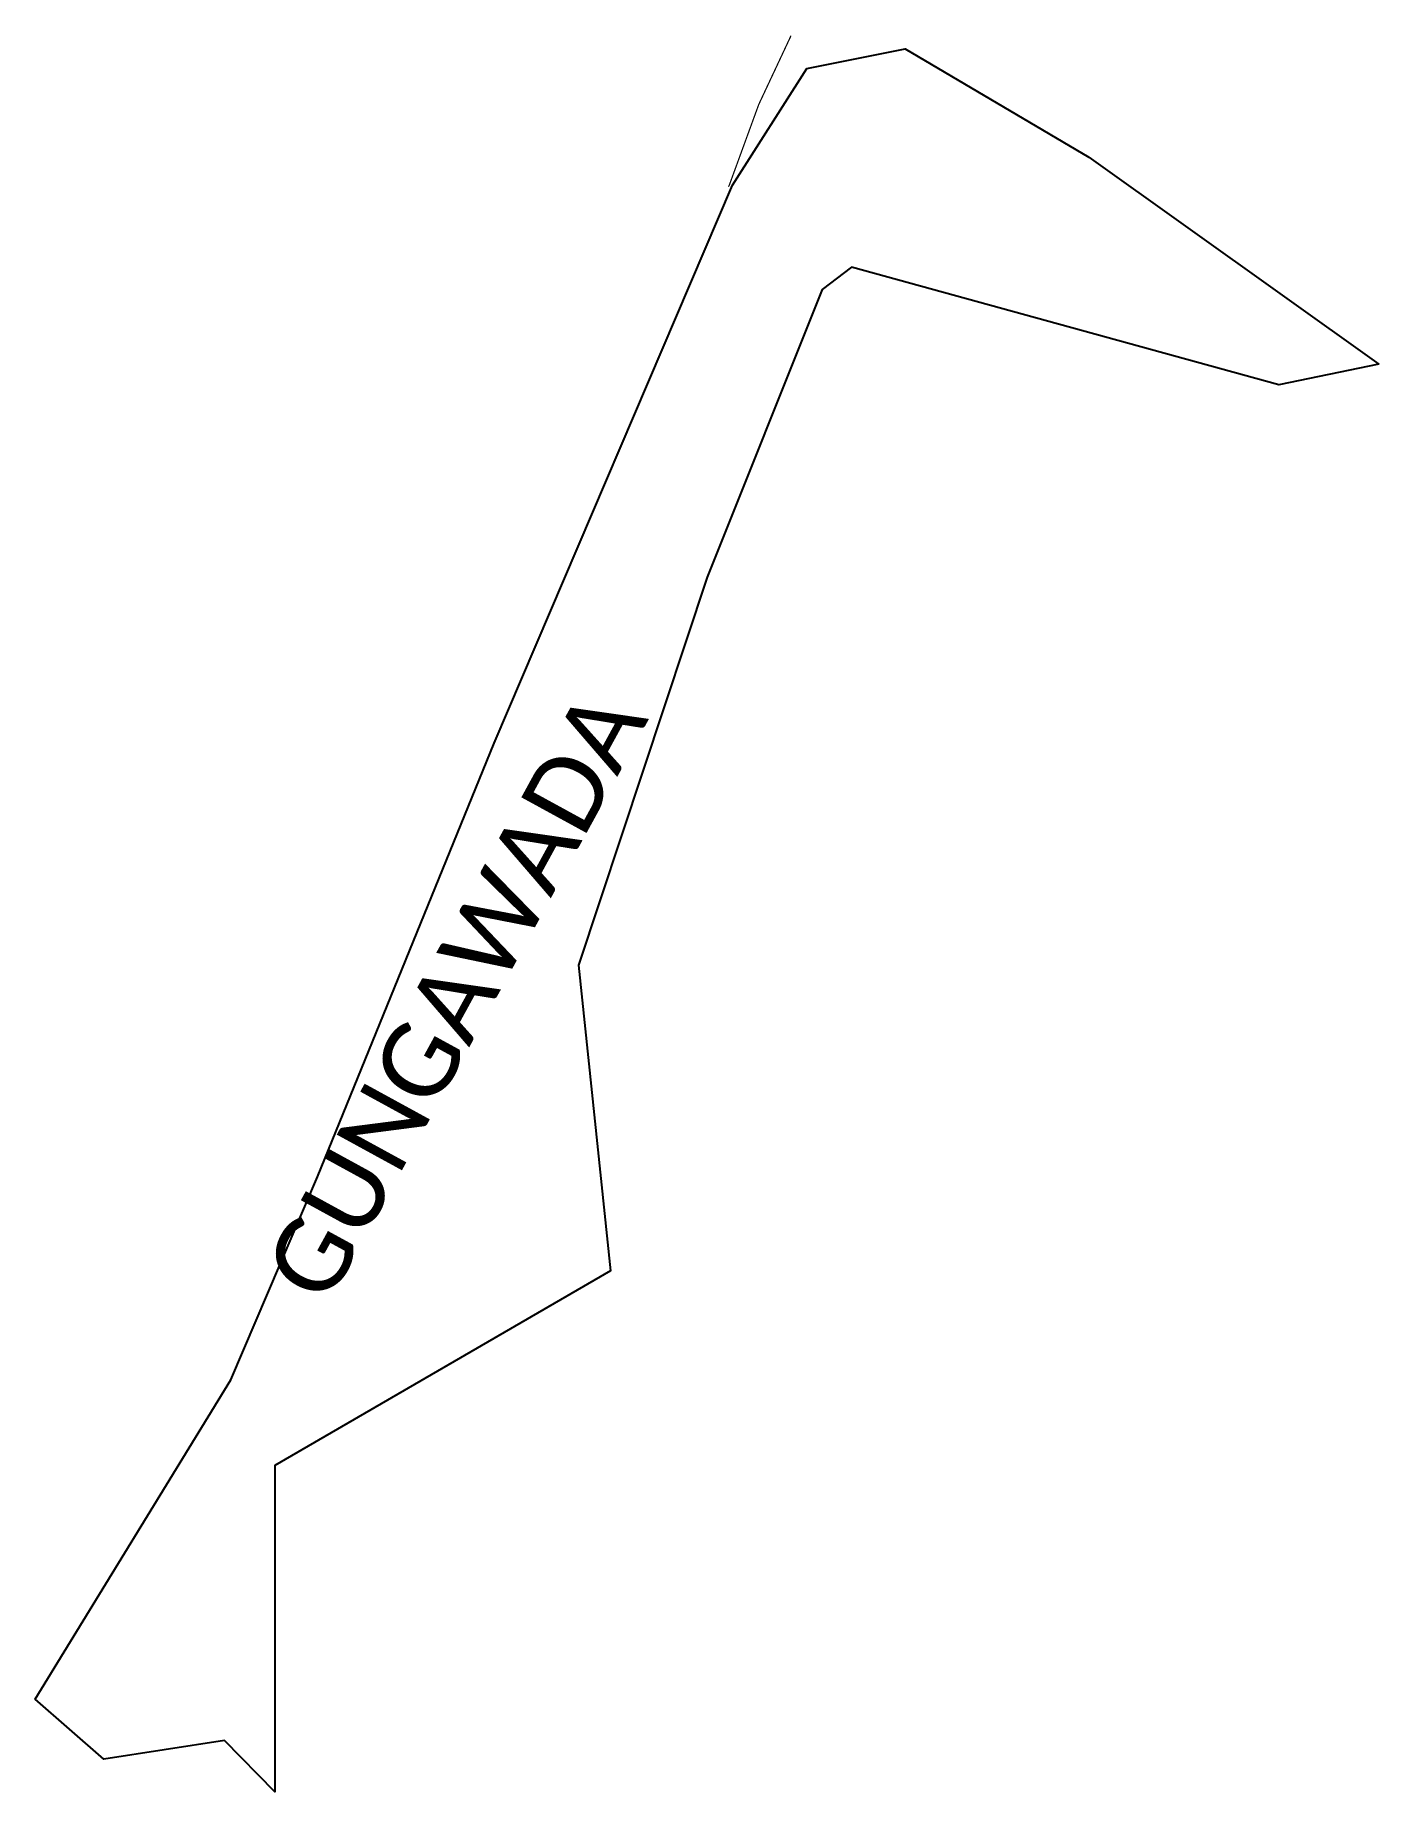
# Model space of a CAD drawing. Header units: metres. Extents: x 257449 to 258537, y 2206843 to 2208266.
import ezdxf

# ---------------------------------------------------------------- set-up
doc = ezdxf.new("R2010")
doc.units = ezdxf.units.M
for name, color, linetype in [('SEAWALL', 170, 'Continuous'), ('village', 3, 'Continuous'), ('VILLAGE NAME', 250, 'Continuous')]:
    doc.layers.add(name, color=color, linetype=linetype)
doc.styles.get("Standard").update_dxf_attribs({"font": 'simplex.shx'})

msp = doc.modelspace()

# ---------------------------------------------------------------- linework, layer by layer
at = {"layer": 'SEAWALL', "color": 30, "const_width": 1, "flags": 128}
msp.add_lwpolyline([(258061.4, 2208265.4), (258060.9, 2208264.3), (258035.3, 2208209.7), (258011.6, 2208144.8), (258010.8, 2208143.1)], dxfattribs=at)
at = {"layer": 'village', "color": 3, "true_color": 0x00ff00}
msp.add_polyline3d([(258537.5, 2207999.3, 0), (258456.5, 2207982.6, 0), (258110.3, 2208077.8, 0), (258086.7, 2208059.9, 0), (257993.5, 2207826.7, 0), (257889.2, 2207512.5, 0), (257915.2, 2207265, 0), (257643.5, 2207107.4, 0), (257643.5, 2206842.9, 0), (257602.7, 2206884.6, 0), (257504.9, 2206869.4, 0), (257449.3, 2206918.1, 0), (257607.9, 2207176.7, 0), (257677.9, 2207341.2, 0), (257821, 2207692.4, 0), (258014.1, 2208144.2, 0), (258074.2, 2208238.7, 0), (258153.8, 2208254.7, 0), (258302.5, 2208166.9, 0)], close=True, dxfattribs=at)

# ---------------------------------------------------------------- texts
at = {"layer": 'VILLAGE NAME', "insert": (257633, 2207264.6), "char_height": 60.203, "attachment_point": 1, "rotation": 61.3165}
msp.add_mtext_dynamic_manual_height_columns('{\\fCalibri|b0|i0|c0|p34;GUNGAWADA}', width=402.43, gutter_width=301, heights=[0], dxfattribs=at)

doc.saveas('drawing.dxf')
